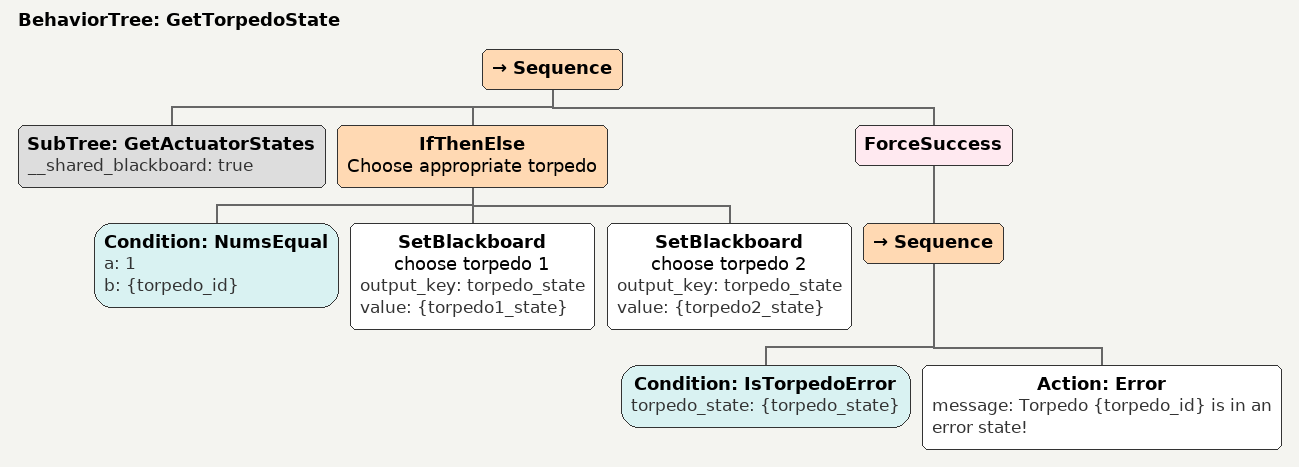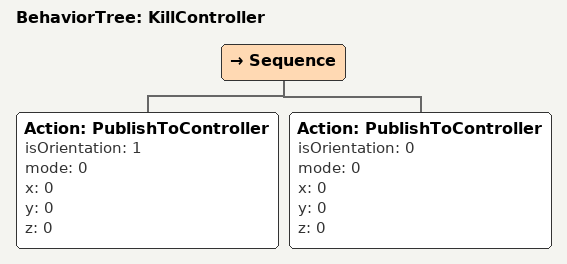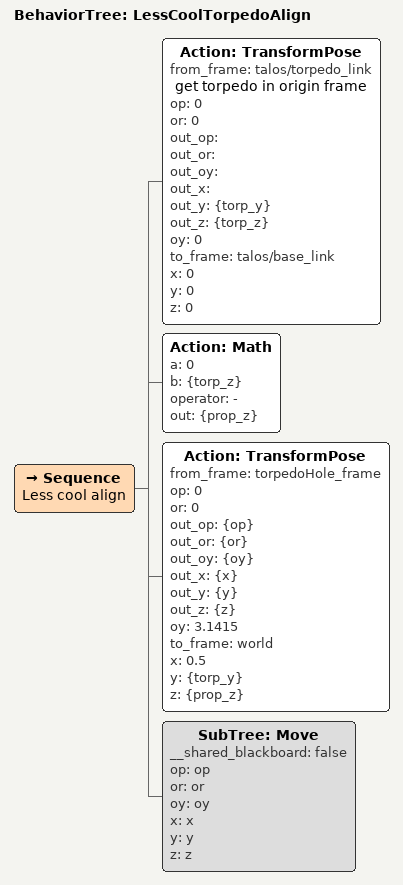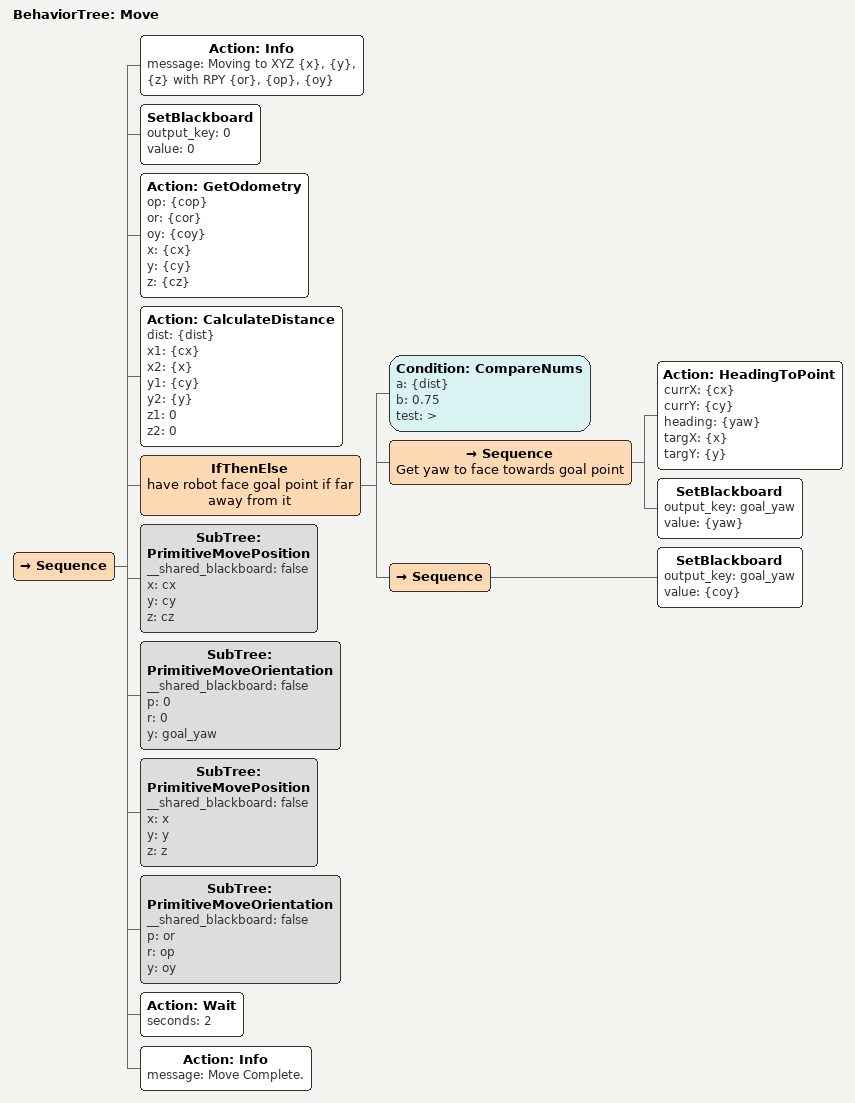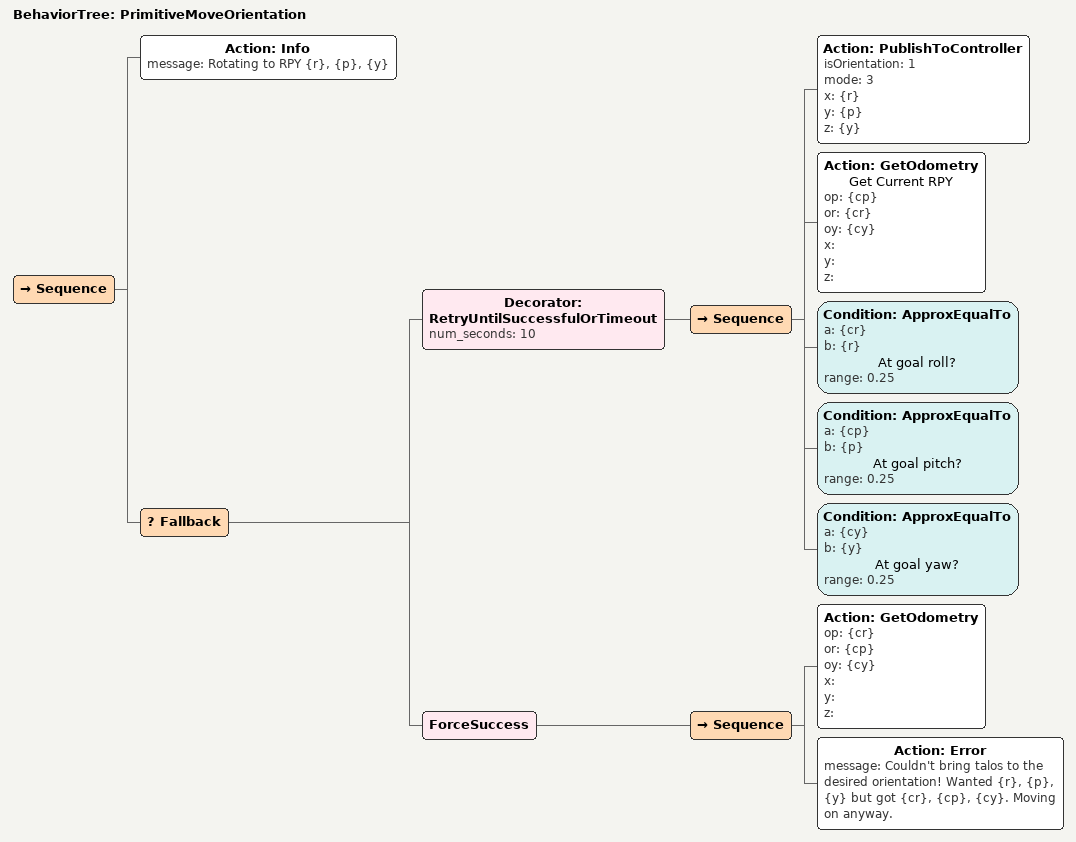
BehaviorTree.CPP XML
<BehaviorTree ID="GetTorpedoState">
    <Sequence>
        <SubTree ID="GetActuatorStates" __shared_blackboard="true"/>
        <IfThenElse name="Choose appropriate torpedo">
            <Condition ID="NumsEqual" a="1" b="{torpedo_id}"/>
            <SetBlackboard name="choose torpedo 1" output_key="torpedo_state" value="{torpedo1_state}"/>
            <SetBlackboard name="choose torpedo 2" output_key="torpedo_state" value="{torpedo2_state}"/>
        </IfThenElse>
        <ForceSuccess>
            <Sequence>
                <Condition ID="IsTorpedoError" torpedo_state="{torpedo_state}"/>
                <Action ID="Error" message="Torpedo {torpedo_id} is in an error state!"/>
            </Sequence>
        </ForceSuccess>
    </Sequence>
</BehaviorTree>

<BehaviorTree ID="KillController">
    <Sequence>
        <Action ID="PublishToController" isOrientation="1" mode="0" x="0" y="0" z="0"/>
        <Action ID="PublishToController" isOrientation="0" mode="0" x="0" y="0" z="0"/>
    </Sequence>
</BehaviorTree>

<BehaviorTree ID="LessCoolTorpedoAlign">
    <Sequence name="Less cool align">
        <Action ID="TransformPose" from_frame="talos/torpedo_link" name="get torpedo in origin frame" op="0" or="0" out_op="" out_or="" out_oy="" out_x="" out_y="{torp_y}" out_z="{torp_z}" oy="0" to_frame="talos/base_link" x="0" y="0" z="0"/>
        <Action ID="Math" a="0" b="{torp_z}" operator="-" out="{prop_z}"/>
        <Action ID="TransformPose" from_frame="torpedoHole_frame" op="0" or="0" out_op="{op}" out_or="{or}" out_oy="{oy}" out_x="{x}" out_y="{y}" out_z="{z}" oy="3.1415" to_frame="world" x="0.5" y="{torp_y}" z="{prop_z}"/>
        <SubTree ID="Move" __shared_blackboard="false" op="op" or="or" oy="oy" x="x" y="y" z="z"/>
    </Sequence>
</BehaviorTree>

<BehaviorTree ID="Move">
    <Sequence>
        <Action ID="Info" message="Moving to XYZ {x}, {y}, {z} with RPY {or}, {op}, {oy}"/>
        <SetBlackboard output_key="0" value="0"/>
        <Action ID="GetOdometry" op="{cop}" or="{cor}" oy="{coy}" x="{cx}" y="{cy}" z="{cz}"/>
        <Action ID="CalculateDistance" dist="{dist}" x1="{cx}" x2="{x}" y1="{cy}" y2="{y}" z1="0" z2="0"/>
        <IfThenElse name="have robot face goal point if far away from it">
            <Condition ID="CompareNums" a="{dist}" b="0.75" test=">"/>
            <Sequence name="Get yaw to face towards goal point">
                <Action ID="HeadingToPoint" currX="{cx}" currY="{cy}" heading="{yaw}" targX="{x}" targY="{y}"/>
                <SetBlackboard output_key="goal_yaw" value="{yaw}"/>
            </Sequence>
            <Sequence>
                <SetBlackboard output_key="goal_yaw" value="{coy}"/>
            </Sequence>
        </IfThenElse>
        <SubTree ID="PrimitiveMovePosition" __shared_blackboard="false" x="cx" y="cy" z="cz"/>
        <SubTree ID="PrimitiveMoveOrientation" __shared_blackboard="false" p="0" r="0" y="goal_yaw"/>
        <SubTree ID="PrimitiveMovePosition" __shared_blackboard="false" x="x" y="y" z="z"/>
        <SubTree ID="PrimitiveMoveOrientation" __shared_blackboard="false" p="or" r="op" y="oy"/>
        <Action ID="Wait" seconds="2"/>
        <Action ID="Info" message="Move Complete."/>
    </Sequence>
</BehaviorTree>

<BehaviorTree ID="PrimitiveMoveOrientation">
    <Sequence>
        <Action ID="Info" message="Rotating to RPY {r}, {p}, {y}"/>
        <Fallback>
            <Decorator ID="RetryUntilSuccessfulOrTimeout" num_seconds="10">
                <Sequence>
                    <Action ID="PublishToController" isOrientation="1" mode="3" x="{r}" y="{p}" z="{y}"/>
                    <Action ID="GetOdometry" name="Get Current RPY" op="{cp}" or="{cr}" oy="{cy}" x="" y="" z=""/>
                    <Condition ID="ApproxEqualTo" a="{cr}" b="{r}" name="At goal roll?" range="0.25"/>
                    <Condition ID="ApproxEqualTo" a="{cp}" b="{p}" name="At goal pitch?" range="0.25"/>
                    <Condition ID="ApproxEqualTo" a="{cy}" b="{y}" name="At goal yaw?" range="0.25"/>
                </Sequence>
            </Decorator>
            <ForceSuccess>
                <Sequence>
                    <Action ID="GetOdometry" op="{cr}" or="{cp}" oy="{cy}" x="" y="" z=""/>
                    <Action ID="Error" message="Couldn't bring talos to the desired orientation! Wanted {r}, {p}, {y} but got {cr}, {cp}, {cy}. Moving on anyway."/>
                </Sequence>
            </ForceSuccess>
        </Fallback>
    </Sequence>
</BehaviorTree>
